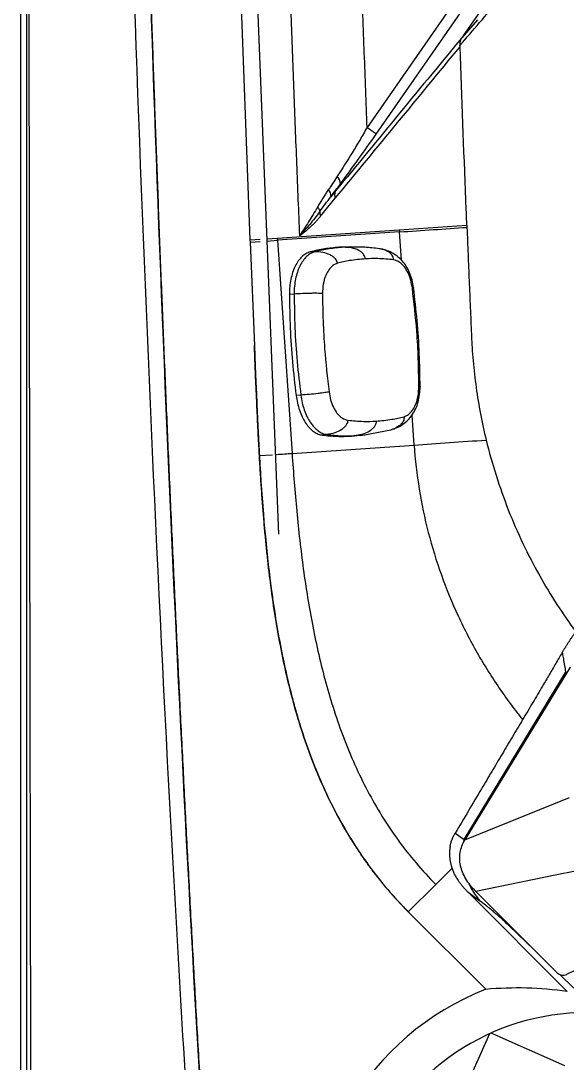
# Model space of a CAD drawing. Extents: x 527 to 611, y 788 to 934.
# Drawn here: x 527.08 to 534.12, y 812.75 to 826.17 of the extents above; entities that cross this region are included whole.
import ezdxf

# ---------------------------------------------------------------- set-up
doc = ezdxf.new("R2010")
doc.units = 0
doc.header["$MEASUREMENT"] = 0
doc.layers.add('1', color=4, linetype='Continuous')
doc.layers.add('GEOMETRY', color=4, linetype='Continuous', lineweight=25)

# ---------------------------------------------------------------- blocks, each defined once
blk = doc.blocks.new('2026_FLASH')
at = {"layer": 'GEOMETRY'}
for p, q in [((0, 2.898), (0, 81.522)), ((3.325, 16.249), (2.834, 28.57)), ((7.522, 25.888), (4.462, 21.487)), ((4.58, 21.401), (7.64, 25.803)), ((5.708, 22.674), (7.799, 25.692)), ((5.886, 22.87), (5.684, 22.641)), ((3.863, 20.343), (4.052, 20.573)), ((4.052, 20.663), (3.995, 20.593)), ((3.301, 20.061), (4.876, 20.169)), ((4.879, 20.14), (3.307, 20.032)), ((4.876, 20.169), (5.747, 20.229)), ((4.904, 19.776), (4.879, 20.14)), ((5.747, 20.229), (5.748, 20.199)), ((2.952, 20.037), (3.083, 20.046)), ((2.952, 20.037), (2.953, 20.007)), ((2.952, 20.037), (2.953, 20.007)), ((2.953, 20.007), (3.086, 20.017)), ((2.953, 20.007), (3.009, 18.676)), ((2.953, 20.007), (3.009, 18.676)), ((3.173, 20.053), (3.301, 20.061)), ((3.174, 20.023), (3.307, 20.032)), ((3.307, 20.032), (3.495, 17.288)), ((3.788, 19.884), (3.728, 19.883)), ((3.732, 19.884), (3.728, 19.883)), ((4.159, 19.943), (4.099, 19.942)), ((4.242, 19.944), (4.159, 19.943)), ((4.242, 19.946), (4.182, 19.945)), ((4.247, 19.944), (4.242, 19.944)), ((4.312, 19.945), (4.247, 19.944)), ((4.63, 19.921), (4.618, 19.924)), ((3.522, 19.34), (3.46, 19.336)), ((3.608, 18.038), (3.546, 18.033)), ((5.067, 17.396), (5.041, 17.782)), ((4.428, 17.527), (4.768, 17.592)), ((4.768, 17.592), (4.783, 17.597)), ((3.876, 17.525), (3.884, 17.523)), ((3.944, 17.53), (3.884, 17.523)), ((4.259, 17.51), (4.372, 17.522)), ((4.32, 17.517), (4.26, 17.51)), ((4.32, 17.517), (4.429, 17.529)), ((4.373, 17.52), (4.433, 17.527)), ((3.495, 17.288), (5.067, 17.396)), ((3.074, 17.259), (3.244, 17.271)), ((7.077, 14.536), (5.722, 12.311)), ((5.712, 12.317), (7.02, 14.467)), ((7.02, 14.467), (7.024, 14.45)), ((5.722, 12.311), (7.07, 12.856)), ((5.597, 12.398), (5.712, 12.317)), ((5.707, 12.285), (5.712, 12.317)), ((5.556, 11.948), (5.346, 11.738)), ((7.443, 11.969), (6.908, 11.859)), ((6.908, 11.859), (5.863, 11.646)), ((5.346, 11.738), (4.993, 11.385)), ((7.039, 10.359), (5.762, 11.636)), ((5.762, 11.636), (5.916, 11.527)), ((5.863, 11.646), (6.909, 10.6)), ((4.993, 11.385), (5.991, 10.386)), ((6.295, 11.201), (6.29, 11.218)), ((6.295, 11.201), (6.615, 10.893)), ((7.555, 10.831), (7.033, 10.577)), ((6.946, 10.575), (7.127, 10.401)), ((6.041, 9.815), (5.513, 8.635)), ((7.008, 9.4), (6.06, 9.823))]:
    blk.add_line(p, q, dxfattribs=at)
for centre, radius, start, end in [((551.204, 42.21), 548.7, 177.68788, 182.31591), ((4.01, 20.758), 0.11, 1.2345, 54.8574), ((3.898, 20.608), 0.0978, 351.4091, 49.1584), ((4.145, 20.618), 0.103, 154.1314, 205.9454), ((6.525, 12.082), 0.824, 204.298, 222.3331), ((7.285, 7.085), 3.546, 111.3956, 338.6046), ((7.285, 7.085), 3, 87.5617, 2.4385)]:
    blk.add_arc(centre, radius, start, end, dxfattribs=at)
for centre, major_axis, ratio, start_param, end_param in [((6.982, 10.665), (0.0964, -0.0404), 0.9218, 4.294781, 5.601805), ((6.079, 5.879), (3.311, 3.311), 0.931411, 0.60718, 0.840409)]:
    blk.add_ellipse(centre, major_axis=major_axis, ratio=ratio, start_param=start_param, end_param=end_param, dxfattribs=at)
for points, knots in [([(0.074, 81.522), (0.074, 81.496), (0.074, 81.471), (0.074, 81.42), (0.074, 81.343), (0.074, 81.164), (0.074, 80.805), (0.074, 80.089), (0.074, 78.655), (0.074, 77.427), (0.074, 74.97), (0.075, 73.332), (0.075, 68.418), (0.075, 65.142), (0.076, 55.314), (0.076, 48.762), (0.076, 35.658), (0.076, 29.106), (0.075, 19.278), (0.075, 16.002), (0.075, 11.088), (0.074, 9.45), (0.074, 6.993), (0.074, 5.765), (0.074, 4.331), (0.074, 3.615), (0.074, 3.256), (0.074, 3.077), (0.074, 3), (0.074, 2.949), (0.074, 2.924), (0.074, 2.898)], [0, 0, 0, 0, 0.000977, 0.000977, 0.001953, 0.003906, 0.007813, 0.015625, 0.03125, 0.0625, 0.0625, 0.125, 0.125, 0.25, 0.25, 0.5, 0.5, 0.75, 0.75, 0.875, 0.875, 0.9375, 0.9375, 0.96875, 0.984375, 0.992188, 0.996094, 0.998047, 0.999023, 0.999023, 1, 1, 1, 1]), ([(0.074, 81.522), (0.074, 81.496), (0.074, 81.471), (0.074, 81.42), (0.074, 81.343), (0.074, 81.164), (0.074, 80.805), (0.074, 80.089), (0.074, 78.655), (0.074, 77.427), (0.074, 74.97), (0.075, 73.332), (0.075, 68.418), (0.075, 65.142), (0.076, 55.314), (0.076, 48.762), (0.076, 35.658), (0.076, 29.106), (0.075, 19.278), (0.075, 16.002), (0.075, 11.088), (0.074, 9.45), (0.074, 6.993), (0.074, 5.765), (0.074, 4.331), (0.074, 3.615), (0.074, 3.256), (0.074, 3.077), (0.074, 3), (0.074, 2.949), (0.074, 2.924), (0.074, 2.898)], [0, 0, 0, 0, 0.000977, 0.000977, 0.001953, 0.003906, 0.007813, 0.015625, 0.03125, 0.0625, 0.0625, 0.125, 0.125, 0.25, 0.25, 0.5, 0.5, 0.75, 0.75, 0.875, 0.875, 0.9375, 0.9375, 0.96875, 0.984375, 0.992188, 0.996094, 0.998047, 0.999023, 0.999023, 1, 1, 1, 1]), ([(2.538, 81.536), (2.523, 81.332), (2.508, 81.127), (2.48, 80.718), (2.466, 80.514), (2.445, 80.207), (2.437, 80.105), (2.423, 79.9), (2.416, 79.798), (2.395, 79.491), (2.325, 78.468), (2.259, 77.445), (2.104, 74.99), (2.008, 73.353), (1.744, 68.439), (1.598, 65.162), (1.425, 60.245), (1.374, 58.605), (1.288, 55.326), (1.252, 53.686), (1.166, 48.767), (1.137, 45.487), (1.137, 38.926), (1.166, 35.645), (1.28, 29.087), (1.367, 25.809), (1.599, 19.255), (1.744, 15.979), (2.008, 11.067), (2.104, 9.43), (2.259, 6.975), (2.312, 6.156), (2.381, 5.133), (2.395, 4.929), (2.416, 4.622), (2.423, 4.52), (2.437, 4.315), (2.445, 4.213), (2.466, 3.906), (2.48, 3.702), (2.508, 3.293), (2.523, 3.088), (2.538, 2.884)], [0, 0, 0, 0, 0.007812, 0.007812, 0.015625, 0.015625, 0.019531, 0.019531, 0.023437, 0.023437, 0.03125, 0.0625, 0.0625, 0.125, 0.125, 0.25, 0.25, 0.3125, 0.3125, 0.375, 0.375, 0.5, 0.5, 0.625, 0.625, 0.75, 0.75, 0.875, 0.875, 0.9375, 0.9375, 0.96875, 0.96875, 0.976562, 0.976562, 0.980469, 0.980469, 0.984375, 0.984375, 0.992187, 0.992187, 1, 1, 1, 1]), ([(2.538, 81.536), (2.508, 81.127), (2.48, 80.718), (2.437, 80.105), (2.423, 79.9), (2.395, 79.491), (2.381, 79.287), (2.312, 78.264), (2.259, 77.445), (2.104, 74.99), (2.008, 73.353), (1.744, 68.439), (1.598, 65.162), (1.367, 58.606), (1.28, 55.326), (1.166, 48.767), (1.137, 45.487), (1.137, 38.926), (1.166, 35.645), (1.28, 29.087), (1.367, 25.809), (1.599, 19.255), (1.744, 15.979), (2.008, 11.067), (2.104, 9.43), (2.259, 6.975), (2.312, 6.156), (2.381, 5.133), (2.395, 4.929), (2.423, 4.52), (2.437, 4.315), (2.48, 3.702), (2.508, 3.293), (2.538, 2.884)], [-0.046955, -0.046955, -0.046955, -0.046955, -0.015709, -0.015709, -0.000086, -0.000086, 0.015537, 0.015537, 0.078029, 0.078029, 0.203013, 0.203013, 0.452981, 0.452981, 0.702949, 0.702949, 0.952918, 0.952918, 1.202886, 1.202886, 1.452854, 1.452854, 1.702822, 1.702822, 1.827806, 1.827806, 1.890298, 1.890298, 1.905921, 1.905921, 1.921544, 1.921544, 1.95279, 1.95279, 1.95279, 1.95279]), ([(0.143, 2.947), (0.143, 2.951), (0.143, 2.954), (0.143, 2.96), (0.143, 2.97), (0.143, 2.992), (0.143, 3.037), (0.143, 3.126), (0.142, 3.305), (0.142, 3.663), (0.14, 4.379), (0.137, 5.81), (0.134, 7.037), (0.129, 9.491), (0.126, 11.127), (0.117, 16.035), (0.112, 19.307), (0.105, 25.851), (0.102, 29.122), (0.099, 35.666), (0.097, 42.21), (0.099, 48.754), (0.102, 55.298), (0.105, 58.569), (0.112, 65.113), (0.117, 68.385), (0.129, 74.929), (0.136, 78.201), (0.143, 81.473)], [0, 0, 0, 0, 0.000122, 0.000122, 0.000244, 0.000488, 0.000977, 0.001953, 0.003906, 0.007812, 0.015625, 0.03125, 0.0625, 0.0625, 0.125, 0.125, 0.25, 0.25, 0.375, 0.375, 0.5, 0.625, 0.625, 0.75, 0.75, 0.875, 0.875, 1, 1, 1, 1]), ([(0.143, 2.947), (0.143, 2.951), (0.143, 2.954), (0.143, 2.96), (0.143, 2.97), (0.143, 2.992), (0.143, 3.037), (0.143, 3.126), (0.142, 3.305), (0.142, 3.663), (0.14, 4.379), (0.137, 5.81), (0.134, 7.037), (0.129, 9.491), (0.126, 11.127), (0.117, 16.035), (0.112, 19.307), (0.105, 25.851), (0.102, 29.122), (0.099, 35.666), (0.097, 42.21), (0.099, 48.754), (0.102, 55.298), (0.105, 58.569), (0.112, 65.113), (0.117, 68.385), (0.129, 74.929), (0.136, 78.201), (0.143, 81.473)], [0, 0, 0, 0, 0.000122, 0.000122, 0.000244, 0.000488, 0.000977, 0.001953, 0.003906, 0.007812, 0.015625, 0.03125, 0.0625, 0.0625, 0.125, 0.125, 0.25, 0.25, 0.375, 0.375, 0.5, 0.625, 0.625, 0.75, 0.75, 0.875, 0.875, 1, 1, 1, 1]), ([(2.585, 79.681), (2.575, 79.526), (2.554, 79.217), (2.524, 78.753), (2.494, 78.289), (2.465, 77.824), (2.436, 77.359), (2.407, 76.895), (2.379, 76.429), (2.351, 75.964), (2.324, 75.499), (2.297, 75.033), (2.27, 74.567), (2.244, 74.101), (2.218, 73.634), (2.193, 73.167), (2.168, 72.7), (2.143, 72.233), (2.118, 71.766), (2.095, 71.298), (2.071, 70.831), (2.048, 70.363), (2.025, 69.894), (2.003, 69.426), (1.981, 68.957), (1.959, 68.488), (1.938, 68.019), (1.917, 67.55), (1.896, 67.08), (1.876, 66.61), (1.857, 66.14), (1.837, 65.67), (1.818, 65.2), (1.8, 64.729), (1.782, 64.258), (1.764, 63.787), (1.747, 63.315), (1.73, 62.844), (1.713, 62.372), (1.697, 61.9), (1.681, 61.428), (1.645, 60.334), (1.593, 58.618), (1.532, 56.278), (1.481, 53.932), (1.424, 50.807), (1.378, 46.899), (1.359, 42.21), (1.378, 37.52), (1.424, 33.612), (1.481, 30.487), (1.532, 28.142), (1.593, 25.801), (1.65, 23.943), (1.695, 22.565), (1.726, 21.666), (1.759, 20.767), (1.793, 19.87), (1.828, 18.974), (1.865, 18.078), (1.903, 17.183), (1.943, 16.289), (1.984, 15.395), (2.026, 14.503), (2.07, 13.611), (2.115, 12.72), (2.161, 11.83), (2.209, 10.941), (2.259, 10.053), (2.31, 9.165), (2.362, 8.278), (2.415, 7.392), (2.47, 6.507), (2.527, 5.623), (2.565, 5.033), (2.585, 4.739)], [0, 0, 0, 0, 0.0061975, 0.0123976, 0.0186003, 0.0248057, 0.0310138, 0.0372245, 0.0434378, 0.0496538, 0.0558725, 0.0620939, 0.0683179, 0.0745447, 0.0807741, 0.0870062, 0.093241, 0.0994785, 0.1057187, 0.1119616, 0.1182072, 0.1244556, 0.1307066, 0.1369604, 0.143217, 0.1494762, 0.1557382, 0.162003, 0.1682705, 0.1745407, 0.1808138, 0.1870895, 0.1933681, 0.1996494, 0.2059335, 0.2122204, 0.21851, 0.2248025, 0.2310977, 0.2373957, 0.2436966, 0.2500002, 0.2811568, 0.3123753, 0.3436562, 0.3750002, 0.4374165, 0.5, 0.5625832, 0.6249998, 0.6563435, 0.6876244, 0.718843, 0.7499998, 0.7620043, 0.7739987, 0.7859829, 0.797957, 0.809921, 0.821875, 0.833819, 0.845753, 0.857677, 0.8695911, 0.8814953, 0.8933897, 0.9052742, 0.9171489, 0.9290138, 0.940869, 0.9527145, 0.9645503, 0.9763765, 0.988193, 1, 1, 1, 1]), ([(2.585, 4.739), (2.175, 10.921), (1.869, 17.163), (1.665, 23.489), (1.664, 23.513), (1.662, 23.561), (1.662, 23.586), (1.659, 23.659), (1.658, 23.707), (1.653, 23.853), (1.65, 23.95), (1.641, 24.242), (1.635, 24.437), (1.617, 25.021), (1.606, 25.41), (1.573, 26.579), (1.553, 27.359), (1.496, 29.702), (1.465, 31.267), (1.439, 32.885), (1.438, 32.933), (1.437, 33.03), (1.436, 33.079), (1.434, 33.225), (1.432, 33.323), (1.428, 33.615), (1.425, 33.81), (1.417, 34.394), (1.412, 34.784), (1.398, 35.955), (1.39, 36.735), (1.372, 39.079), (1.365, 40.643), (1.365, 45.343), (1.39, 48.468), (1.441, 51.632), (1.441, 51.682), (1.443, 51.78), (1.444, 51.829), (1.446, 51.976), (1.448, 52.074), (1.453, 52.368), (1.456, 52.564), (1.467, 53.151), (1.474, 53.543), (1.498, 54.717), (1.515, 55.498), (1.572, 57.841), (1.615, 59.4), (1.666, 60.98), (1.667, 61.005), (1.669, 61.054), (1.67, 61.078), (1.672, 61.152), (1.674, 61.201), (1.678, 61.349), (1.682, 61.447), (1.692, 61.743), (1.698, 61.939), (1.718, 62.529), (1.732, 62.923), (1.775, 64.101), (1.806, 64.886), (1.901, 67.238), (1.971, 68.802), (2.201, 73.484), (2.38, 76.59), (2.585, 79.681)], [0, 0, 0, 0, 0.25, 0.25, 0.250977, 0.250977, 0.251953, 0.251953, 0.253906, 0.253906, 0.257812, 0.257812, 0.265625, 0.265625, 0.28125, 0.28125, 0.3125, 0.3125, 0.375, 0.375, 0.376953, 0.376953, 0.378906, 0.378906, 0.382812, 0.382812, 0.390625, 0.390625, 0.40625, 0.40625, 0.4375, 0.4375, 0.5, 0.5, 0.625, 0.625, 0.626953, 0.626953, 0.628906, 0.628906, 0.632812, 0.632812, 0.640625, 0.640625, 0.65625, 0.65625, 0.6875, 0.6875, 0.75, 0.75, 0.750977, 0.750977, 0.751953, 0.751953, 0.753906, 0.753906, 0.757812, 0.757812, 0.765625, 0.765625, 0.78125, 0.78125, 0.8125, 0.8125, 0.875, 0.875, 1, 1, 1, 1]), ([(3.203, 33.532), (3.205, 33.378), (3.211, 33.069), (3.219, 32.605), (3.227, 32.141), (3.236, 31.678), (3.245, 31.214), (3.255, 30.75), (3.265, 30.287), (3.276, 29.823), (3.287, 29.36), (3.298, 28.896), (3.31, 28.432), (3.322, 27.969), (3.335, 27.505), (3.348, 27.042), (3.361, 26.578), (3.375, 26.115), (3.389, 25.651), (3.403, 25.188), (3.418, 24.724), (3.434, 24.261), (3.45, 23.797), (3.466, 23.334), (3.482, 22.871), (3.499, 22.407), (3.517, 21.944), (3.534, 21.48), (3.553, 21.017), (3.571, 20.554), (3.584, 20.245), (3.59, 20.09)], [0, 0, 0, 0, 0.034484, 0.068969, 0.103452, 0.137936, 0.172419, 0.206902, 0.241385, 0.275868, 0.310351, 0.344833, 0.379315, 0.413798, 0.44828, 0.482762, 0.517244, 0.551726, 0.586208, 0.62069, 0.655172, 0.689654, 0.724136, 0.758619, 0.793101, 0.827584, 0.862067, 0.89655, 0.931033, 0.965516, 1, 1, 1, 1]), ([(4.462, 21.487), (4.456, 21.646), (4.444, 21.965), (4.426, 22.443), (4.408, 22.921), (4.391, 23.399), (4.375, 23.877), (4.358, 24.355), (4.343, 24.833), (4.327, 25.311), (4.312, 25.789), (4.298, 26.267), (4.284, 26.745), (4.27, 27.223), (4.257, 27.701), (4.244, 28.18), (4.232, 28.658), (4.22, 29.136), (4.208, 29.614), (4.197, 30.092), (4.187, 30.571), (4.176, 31.049), (4.167, 31.527), (4.157, 32.005), (4.148, 32.484), (4.143, 32.802), (4.14, 32.962)], [0, 0, 0, 0, 0.041668, 0.083336, 0.125003, 0.16667, 0.208337, 0.250004, 0.29167, 0.333336, 0.375002, 0.416668, 0.458334, 0.5, 0.541666, 0.583332, 0.624998, 0.666664, 0.70833, 0.749996, 0.791663, 0.83333, 0.874997, 0.916664, 0.958332, 1, 1, 1, 1]), ([(5.658, 22.543), (5.825, 22.737), (5.995, 22.933), (6.34, 23.323), (6.516, 23.519), (6.871, 23.908), (7.051, 24.102), (7.325, 24.391), (7.416, 24.487), (7.554, 24.629), (7.6, 24.676), (7.67, 24.745), (7.693, 24.768), (7.728, 24.802), (7.739, 24.813), (7.762, 24.835), (7.774, 24.846), (7.786, 24.857)], [0, 0, 0, 0, 0.25, 0.25, 0.5, 0.5, 0.75, 0.75, 0.875, 0.875, 0.9375, 0.9375, 0.96875, 0.96875, 0.984375, 0.984375, 1, 1, 1, 1]), ([(5.684, 22.641), (5.682, 22.638), (5.679, 22.634), (5.675, 22.627), (5.672, 22.623), (5.668, 22.615), (5.666, 22.611), (5.663, 22.602), (5.662, 22.598), (5.658, 22.585), (5.657, 22.577), (5.656, 22.56), (5.657, 22.552), (5.658, 22.543)], [0, 0, 0, 0, 0.125, 0.125, 0.25, 0.25, 0.375, 0.375, 0.5, 0.5, 0.75, 0.75, 1, 1, 1, 1]), ([(5.684, 22.641), (5.688, 22.646), (5.692, 22.651), (5.698, 22.66), (5.7, 22.662), (5.703, 22.667), (5.704, 22.668), (5.706, 22.671), (5.707, 22.673), (5.708, 22.674)], [0, 0, 0, 0, 0.5, 0.5, 0.75, 0.75, 0.875, 0.875, 1, 1, 1, 1]), ([(5.659, 22.525), (5.659, 22.528), (5.659, 22.531), (5.659, 22.537), (5.658, 22.54), (5.658, 22.543)], [0, 0, 0, 0, 0.5, 0.5, 1, 1, 1, 1]), ([(5.747, 20.229), (5.743, 20.336), (5.712, 21.101), (5.683, 21.866), (5.659, 22.525)], [0.86449124, 0.86449124, 0.86449124, 0.86449124, 0.875, 0.94010512, 0.94010512, 0.94010512, 0.94010512]), ([(4.462, 21.487), (4.446, 21.459), (4.431, 21.432), (4.399, 21.377), (4.383, 21.349), (4.335, 21.268), (4.302, 21.214), (4.205, 21.053), (4.139, 20.95), (4.073, 20.849)], [0, 0, 0, 0, 0.125, 0.125, 0.25, 0.25, 0.5, 0.5, 1, 1, 1, 1]), ([(4.462, 21.487), (4.477, 21.476), (4.492, 21.466), (4.519, 21.446), (4.532, 21.437), (4.553, 21.422), (4.562, 21.415), (4.575, 21.406), (4.579, 21.403), (4.58, 21.401)], [0, 0, 0, 0, 0.25, 0.25, 0.5, 0.5, 0.75, 0.75, 1, 1, 1, 1]), ([(4.12, 20.761), (4.196, 20.863), (4.272, 20.968), (4.425, 21.181), (4.502, 21.29), (4.58, 21.401)], [0, 0, 0, 0, 0.5, 0.5, 1, 1, 1, 1]), ([(3.825, 20.464), (3.786, 20.396), (3.746, 20.331), (3.687, 20.237), (3.667, 20.207), (3.638, 20.162), (3.628, 20.148), (3.609, 20.119), (3.6, 20.105), (3.59, 20.09)], [0, 0, 0, 0, 0.5, 0.5, 0.75, 0.75, 0.875, 0.875, 1, 1, 1, 1]), ([(3.853, 20.404), (3.811, 20.344), (3.767, 20.289), (3.701, 20.211), (3.679, 20.186), (3.634, 20.137), (3.612, 20.113), (3.59, 20.09)], [0, 0, 0, 0, 0.5, 0.5, 0.75, 0.75, 1, 1, 1, 1]), ([(3.853, 20.404), (3.853, 20.413), (3.85, 20.422), (3.841, 20.443), (3.834, 20.453), (3.825, 20.464)], [0, 0, 0, 0, 0.5, 0.5, 1, 1, 1, 1]), ([(3.59, 20.09), (3.597, 20.095), (3.61, 20.104), (3.629, 20.119), (3.648, 20.133), (3.666, 20.148), (3.684, 20.163), (3.702, 20.179), (3.72, 20.194), (3.737, 20.21), (3.754, 20.226), (3.77, 20.242), (3.787, 20.258), (3.803, 20.275), (3.818, 20.292), (3.833, 20.309), (3.848, 20.326), (3.858, 20.338), (3.863, 20.343)], [0, 0, 0, 0, 0.067976, 0.135177, 0.201611, 0.267288, 0.332216, 0.396405, 0.459865, 0.522606, 0.584638, 0.645974, 0.706623, 0.766598, 0.82591, 0.884572, 0.942598, 1, 1, 1, 1]), ([(5.748, 20.199), (5.753, 20.084), (5.762, 19.855), (5.776, 19.511), (5.789, 19.224), (5.798, 18.994), (5.803, 18.871), (5.806, 18.805), (5.807, 18.796)], [0.4903377, 0.4903377, 0.4903377, 0.4903377, 0.6153377, 0.7403377, 0.8653377, 0.9278377, 0.9903377, 1, 1, 1, 1]), ([(3.728, 19.883), (3.71, 19.876), (3.672, 19.863), (3.621, 19.823), (3.574, 19.769), (3.534, 19.701), (3.501, 19.621), (3.478, 19.532), (3.463, 19.436), (3.461, 19.369), (3.46, 19.336)], [0, 0, 0, 0, 0.125114, 0.25021, 0.375201, 0.5, 0.624799, 0.74979, 0.874886, 1, 1, 1, 1]), ([(3.788, 19.884), (3.77, 19.878), (3.733, 19.865), (3.681, 19.824), (3.635, 19.771), (3.595, 19.703), (3.562, 19.624), (3.539, 19.535), (3.524, 19.44), (3.522, 19.373), (3.522, 19.34)], [0, 0, 0, 0, 0.125505, 0.249704, 0.373992, 0.499776, 0.625678, 0.750079, 0.874386, 1, 1, 1, 1]), ([(4.098, 19.942), (4.037, 19.936), (3.914, 19.926), (3.792, 19.898), (3.732, 19.884)], [0, 0, 0, 0, 0.500001, 1, 1, 1, 1]), ([(4.159, 19.943), (4.097, 19.937), (3.973, 19.927), (3.85, 19.898), (3.788, 19.884)], [0, 0, 0, 0, 0.5, 1, 1, 1, 1]), ([(4.079, 19.736), (4.076, 19.746), (4.072, 19.767), (4.052, 19.796), (4.023, 19.823), (3.97, 19.855), (3.889, 19.88), (3.823, 19.883), (3.788, 19.884)], [0, 0, 0, 0, 0.07505, 0.162076, 0.266839, 0.391242, 0.685992, 1, 1, 1, 1]), ([(4.439, 19.793), (4.437, 19.803), (4.434, 19.824), (4.416, 19.854), (4.389, 19.881), (4.338, 19.913), (4.26, 19.939), (4.193, 19.941), (4.159, 19.943)], [0, 0, 0, 0, 0.0750492, 0.1620762, 0.266841, 0.3912457, 0.6859957, 1, 1, 1, 1]), ([(4.618, 19.924), (4.556, 19.931), (4.431, 19.946), (4.308, 19.946), (4.246, 19.946)], [0, 0, 0, 0, 0.499954, 1, 1, 1, 1]), ([(4.804, 19.78), (4.803, 19.79), (4.801, 19.812), (4.785, 19.841), (4.76, 19.868), (4.711, 19.9), (4.662, 19.919), (4.624, 19.922), (4.618, 19.922)], [0, 0, 0, 0, 0.101044, 0.218217, 0.359273, 0.526771, 0.923619, 1, 1, 1, 1]), ([(5.06, 19.423), (5.055, 19.456), (5.044, 19.521), (5.011, 19.613), (4.969, 19.697), (4.916, 19.769), (4.853, 19.828), (4.781, 19.874), (4.711, 19.905), (4.663, 19.914), (4.643, 19.918)], [0, 0, 0, 0, 0.13784, 0.271716, 0.403215, 0.533282, 0.660826, 0.78674, 0.912215, 1, 1, 1, 1]), ([(4.079, 19.736), (4.059, 19.728), (4.019, 19.713), (3.968, 19.657), (3.924, 19.577), (3.893, 19.471), (3.889, 19.388), (3.887, 19.346)], [0, 0, 0, 0, 0.1866606, 0.3733738, 0.5600009, 0.7800108, 1, 1, 1, 1]), ([(4.439, 19.793), (4.371, 19.787), (4.25, 19.777), (4.131, 19.749), (4.079, 19.736)], [0, 0, 0, 0, 0.559986, 1, 1, 1, 1]), ([(4.804, 19.78), (4.736, 19.788), (4.614, 19.8), (4.492, 19.795), (4.439, 19.793)], [0, 0, 0, 0, 0.559986, 1, 1, 1, 1]), ([(5.045, 19.416), (5.039, 19.451), (5.027, 19.522), (4.991, 19.616), (4.941, 19.698), (4.877, 19.76), (4.828, 19.773), (4.804, 19.78)], [0, 0, 0, 0, 0.1868454, 0.373701, 0.5604087, 0.7802215, 1, 1, 1, 1]), ([(3.46, 19.336), (3.463, 19.191), (3.467, 18.901), (3.496, 18.466), (3.53, 18.177), (3.546, 18.033)], [0, 0, 0, 0, 0.333338, 0.666662, 1, 1, 1, 1]), ([(3.887, 19.346), (3.88, 19.346), (3.866, 19.348), (3.832, 19.349), (3.791, 19.35), (3.721, 19.349), (3.627, 19.346), (3.558, 19.342), (3.522, 19.34)], [0, 0, 0, 0, 0.075054, 0.162074, 0.266824, 0.391217, 0.685963, 1, 1, 1, 1]), ([(3.522, 19.34), (3.524, 19.195), (3.528, 18.905), (3.557, 18.47), (3.591, 18.182), (3.608, 18.038)], [0, 0, 0, 0, 0.333331, 0.666669, 1, 1, 1, 1]), ([(3.887, 19.346), (3.889, 19.228), (3.892, 18.991), (3.915, 18.568), (3.95, 18.265), (3.971, 18.081)], [0, 0, 0, 0, 0.280017, 0.560061, 1, 1, 1, 1]), ([(5.059, 19.423), (5.059, 19.422), (5.059, 19.42), (5.05, 19.418), (5.045, 19.416)], [0, 0, 0, 0, 0.476025, 1, 1, 1, 1]), ([(5.129, 18.151), (5.127, 18.269), (5.124, 18.506), (5.101, 18.929), (5.066, 19.231), (5.045, 19.416)], [0, 0, 0, 0, 0.280017, 0.560061, 1, 1, 1, 1]), ([(5.145, 18.146), (5.142, 18.288), (5.138, 18.572), (5.11, 18.999), (5.077, 19.282), (5.06, 19.423)], [0, 0, 0, 0, 0.333327, 0.666675, 1, 1, 1, 1]), ([(5.807, 18.796), (5.809, 18.747), (5.814, 18.641), (5.831, 18.421), (5.864, 18.136), (5.92, 17.796), (5.969, 17.571), (5.996, 17.46)], [0, 0, 0, 0, 0.0528377, 0.1153377, 0.2403377, 0.3653377, 0.4903377, 0.4903377, 0.4903377, 0.4903377]), ([(3.074, 17.259), (3.072, 17.301), (3.067, 17.387), (3.06, 17.52), (3.053, 17.662), (3.046, 17.812), (3.038, 17.996), (3.025, 18.285), (3.015, 18.521), (3.009, 18.676)], [0, 0, 0, 0, 0.088281, 0.182422, 0.282421, 0.38828, 0.5, 0.672107, 1, 1, 1, 1]), ([(3.009, 18.676), (3.025, 18.292), (3.035, 18.056), (3.039, 17.967), (3.039, 17.966), (3.039, 17.965), (3.039, 17.965), (3.039, 17.963), (3.039, 17.962), (3.039, 17.959), (3.039, 17.957), (3.04, 17.95), (3.04, 17.946), (3.04, 17.934), (3.041, 17.925), (3.042, 17.9), (3.043, 17.884), (3.045, 17.835), (3.046, 17.803), (3.051, 17.708), (3.054, 17.646), (3.063, 17.469), (3.068, 17.36), (3.074, 17.259)], [0, 0, 0, 0, 0.5, 0.5, 0.500977, 0.500977, 0.501953, 0.501953, 0.503906, 0.503906, 0.507812, 0.507812, 0.515625, 0.515625, 0.53125, 0.53125, 0.5625, 0.5625, 0.625, 0.625, 0.75, 0.75, 1, 1, 1, 1]), ([(4.796, 17.601), (4.814, 17.608), (4.86, 17.623), (4.925, 17.662), (4.991, 17.717), (5.046, 17.784), (5.09, 17.863), (5.121, 17.951), (5.141, 18.046), (5.143, 18.112), (5.145, 18.146)], [0, 0, 0, 0, 0.084135, 0.210453, 0.337109, 0.465274, 0.595851, 0.727746, 0.861928, 1, 1, 1, 1]), ([(4.938, 17.76), (4.957, 17.768), (4.997, 17.784), (5.048, 17.84), (5.092, 17.919), (5.123, 18.025), (5.127, 18.109), (5.129, 18.151)], [0, 0, 0, 0, 0.1866606, 0.3733738, 0.5600009, 0.7800108, 1, 1, 1, 1]), ([(5.129, 18.151), (5.134, 18.15), (5.144, 18.149), (5.144, 18.147), (5.144, 18.146)], [0, 0, 0, 0, 0.523458, 1, 1, 1, 1]), ([(3.546, 18.033), (3.552, 18.001), (3.562, 17.936), (3.589, 17.844), (3.623, 17.759), (3.664, 17.685), (3.712, 17.623), (3.764, 17.574), (3.819, 17.539), (3.857, 17.529), (3.876, 17.525)], [0, 0, 0, 0, 0.125117, 0.2502166, 0.375217, 0.5000282, 0.6248184, 0.7497946, 0.8748885, 1, 1, 1, 1]), ([(3.971, 18.081), (3.964, 18.079), (3.95, 18.076), (3.917, 18.07), (3.876, 18.065), (3.807, 18.056), (3.713, 18.046), (3.644, 18.041), (3.608, 18.038)], [0, 0, 0, 0, 0.075054, 0.162074, 0.266825, 0.391217, 0.685963, 1, 1, 1, 1]), ([(3.608, 18.038), (3.613, 18.005), (3.623, 17.939), (3.651, 17.847), (3.685, 17.761), (3.728, 17.686), (3.777, 17.624), (3.83, 17.577), (3.886, 17.543), (3.925, 17.535), (3.944, 17.53)], [0, 0, 0, 0, 0.125614, 0.249921, 0.374322, 0.500224, 0.626008, 0.750296, 0.874495, 1, 1, 1, 1]), ([(3.971, 18.081), (3.977, 18.046), (3.989, 17.975), (4.025, 17.881), (4.075, 17.799), (4.139, 17.737), (4.188, 17.723), (4.212, 17.716)], [0, 0, 0, 0, 0.1868454, 0.373701, 0.5604087, 0.7802215, 1, 1, 1, 1]), ([(4.577, 17.704), (4.645, 17.71), (4.766, 17.72), (4.885, 17.748), (4.938, 17.76)], [0, 0, 0, 0, 0.559986, 1, 1, 1, 1]), ([(4.938, 17.76), (4.938, 17.751), (4.939, 17.729), (4.927, 17.698), (4.905, 17.668), (4.861, 17.629), (4.814, 17.603), (4.775, 17.595), (4.768, 17.593)], [0, 0, 0, 0, 0.099501, 0.214886, 0.353791, 0.518734, 0.909523, 1, 1, 1, 1]), ([(4.212, 17.716), (4.211, 17.706), (4.209, 17.685), (4.193, 17.653), (4.168, 17.623), (4.12, 17.584), (4.043, 17.548), (3.978, 17.536), (3.944, 17.53)], [0, 0, 0, 0, 0.075049, 0.162076, 0.266841, 0.391246, 0.685996, 1, 1, 1, 1]), ([(4.212, 17.716), (4.28, 17.709), (4.402, 17.697), (4.524, 17.701), (4.577, 17.704)], [0, 0, 0, 0, 0.559986, 1, 1, 1, 1]), ([(4.577, 17.704), (4.577, 17.694), (4.576, 17.672), (4.562, 17.64), (4.539, 17.61), (4.493, 17.571), (4.418, 17.535), (4.353, 17.523), (4.32, 17.517)], [0, 0, 0, 0, 0.075048, 0.162077, 0.266843, 0.39125, 0.686, 1, 1, 1, 1]), ([(3.884, 17.523), (3.947, 17.517), (4.072, 17.503), (4.197, 17.508), (4.259, 17.51)], [0, 0, 0, 0, 0.499999, 1, 1, 1, 1]), ([(5.996, 17.46), (6.033, 17.307), (6.118, 17.004), (6.276, 16.56), (6.464, 16.127), (6.74, 15.594), (6.981, 15.221), (7.151, 14.991)], [0.2725993, 0.2725993, 0.2725993, 0.2725993, 0.3975993, 0.5225993, 0.6475993, 0.7725993, 1, 1, 1, 1]), ([(5.067, 17.396), (5.081, 17.206), (5.124, 16.827), (5.242, 16.267), (5.41, 15.72), (5.628, 15.191), (5.847, 14.768), (6.045, 14.442), (6.204, 14.205), (6.346, 14.012), (6.435, 13.898), (6.466, 13.86)], [0.1552034, 0.1552034, 0.1552034, 0.1552034, 0.2802034, 0.4052034, 0.5302034, 0.6552034, 0.7802034, 0.8427034, 0.9052034, 0.9677034, 1, 1, 1, 1]), ([(4.993, 11.385), (4.982, 11.395), (4.961, 11.416), (4.93, 11.448), (4.9, 11.48), (4.869, 11.513), (4.839, 11.545), (4.809, 11.578), (4.779, 11.612), (4.75, 11.645), (4.721, 11.679), (4.692, 11.713), (4.664, 11.747), (4.635, 11.782), (4.607, 11.817), (4.58, 11.852), (4.552, 11.888), (4.525, 11.923), (4.498, 11.959), (4.472, 11.996), (4.445, 12.032), (4.419, 12.069), (4.394, 12.106), (4.368, 12.144), (4.343, 12.182), (4.318, 12.22), (4.293, 12.258), (4.269, 12.297), (4.245, 12.335), (4.221, 12.374), (4.198, 12.414), (4.174, 12.454), (4.151, 12.494), (4.129, 12.534), (4.106, 12.574), (4.084, 12.615), (4.011, 12.753), (3.893, 12.996), (3.744, 13.354), (3.612, 13.734), (3.465, 14.237), (3.322, 14.888), (3.234, 15.466), (3.188, 15.857), (3.169, 16.036), (3.15, 16.222), (3.133, 16.415), (3.117, 16.616), (3.101, 16.824), (3.087, 17.039), (3.078, 17.185), (3.074, 17.259)], [0, 0, 0, 0, 0.007028, 0.014057, 0.021088, 0.02812, 0.035155, 0.042193, 0.049234, 0.056279, 0.06333, 0.070385, 0.077446, 0.084513, 0.091587, 0.098669, 0.105758, 0.112856, 0.119963, 0.12708, 0.134206, 0.141343, 0.148491, 0.155651, 0.162823, 0.170007, 0.177205, 0.184416, 0.191642, 0.198882, 0.206138, 0.213409, 0.220697, 0.228001, 0.235322, 0.242662, 0.250019, 0.309304, 0.370595, 0.4341, 0.500006, 0.618862, 0.749979, 0.777214, 0.805592, 0.835116, 0.865788, 0.897611, 0.930586, 0.964715, 1, 1, 1, 1]), ([(3.074, 17.259), (3.108, 16.655), (3.153, 16.13), (3.209, 15.683), (3.209, 15.682), (3.209, 15.679), (3.209, 15.678), (3.21, 15.675), (3.21, 15.673), (3.211, 15.666), (3.212, 15.661), (3.213, 15.648), (3.214, 15.639), (3.218, 15.612), (3.22, 15.594), (3.227, 15.541), (3.232, 15.506), (3.247, 15.401), (3.257, 15.332), (3.288, 15.127), (3.311, 14.994), (3.384, 14.605), (3.439, 14.361), (3.5, 14.129), (3.501, 14.126), (3.502, 14.122), (3.503, 14.12), (3.504, 14.114), (3.505, 14.109), (3.509, 14.096), (3.511, 14.088), (3.518, 14.062), (3.523, 14.046), (3.537, 13.995), (3.547, 13.961), (3.576, 13.861), (3.596, 13.795), (3.658, 13.601), (3.703, 13.474), (3.843, 13.106), (3.948, 12.874), (4.064, 12.653), (4.066, 12.649), (4.07, 12.641), (4.072, 12.637), (4.078, 12.626), (4.082, 12.619), (4.094, 12.596), (4.102, 12.581), (4.127, 12.537), (4.143, 12.508), (4.194, 12.42), (4.228, 12.363), (4.334, 12.193), (4.408, 12.084), (4.64, 11.766), (4.809, 11.568), (4.993, 11.385)], [0, 0, 0, 0, 0.25, 0.25, 0.250488, 0.250488, 0.250977, 0.250977, 0.251953, 0.251953, 0.253906, 0.253906, 0.257812, 0.257812, 0.265625, 0.265625, 0.28125, 0.28125, 0.3125, 0.3125, 0.375, 0.375, 0.5, 0.5, 0.500977, 0.500977, 0.501953, 0.501953, 0.503906, 0.503906, 0.507812, 0.507812, 0.515625, 0.515625, 0.53125, 0.53125, 0.5625, 0.5625, 0.625, 0.625, 0.75, 0.75, 0.751953, 0.751953, 0.753906, 0.753906, 0.757812, 0.757812, 0.765625, 0.765625, 0.78125, 0.78125, 0.8125, 0.8125, 0.875, 0.875, 1, 1, 1, 1]), ([(3.284, 17.274), (3.287, 17.274), (3.363, 17.279), (3.431, 17.284), (3.495, 17.288)], [0, 0, 0, 0, 0.040462, 1, 1, 1, 1]), ([(3.495, 17.288), (3.512, 17.04), (3.551, 16.543), (3.634, 15.799), (3.753, 15.061), (3.92, 14.331), (4.11, 13.737), (4.301, 13.276), (4.464, 12.94), (4.65, 12.615), (4.858, 12.304), (5.089, 12.01), (5.258, 11.826), (5.346, 11.738)], [0, 0, 0, 0, 0.125, 0.25, 0.375, 0.5, 0.625, 0.6875, 0.75, 0.8125, 0.875, 0.9375, 1, 1, 1, 1]), ([(7.151, 14.991), (7.144, 14.982), (7.13, 14.963), (7.11, 14.934), (7.089, 14.905), (7.07, 14.876), (7.05, 14.846), (7.031, 14.816), (7.012, 14.786), (6.994, 14.756), (6.982, 14.735), (6.976, 14.725)], [0, 0, 0, 0, 0.111126, 0.222261, 0.333376, 0.444462, 0.555546, 0.666654, 0.777772, 0.888888, 1, 1, 1, 1]), ([(6.976, 14.725), (6.962, 14.701), (6.935, 14.654), (6.893, 14.583), (6.851, 14.51), (6.809, 14.438), (6.765, 14.364), (6.695, 14.244), (6.595, 14.076), (6.51, 13.933), (6.466, 13.86)], [0, 0, 0, 0, 0.080463, 0.162073, 0.244833, 0.328742, 0.413798, 0.5, 0.743809, 1, 1, 1, 1]), ([(6.976, 14.725), (6.979, 14.704), (6.988, 14.655), (7.001, 14.578), (7.012, 14.515), (7.018, 14.478), (7.02, 14.469), (7.02, 14.467)], [0.93488761, 0.93488761, 0.93488761, 0.93488761, 0.94086714, 0.94867964, 0.95649214, 0.95844526, 0.95910453, 0.95910453, 0.95910453, 0.95910453]), ([(6.466, 13.86), (6.444, 13.823), (6.4, 13.749), (6.334, 13.638), (6.267, 13.526), (6.179, 13.378), (6.069, 13.192), (5.98, 13.043), (5.936, 12.968)], [0, 0, 0, 0, 0.124491, 0.249341, 0.374521, 0.5, 0.748328, 1, 1, 1, 1]), ([(5.936, 12.968), (5.879, 12.873), (5.766, 12.683), (5.654, 12.493), (5.597, 12.398)], [0, 0, 0, 0, 0.5000044, 1, 1, 1, 1]), ([(5.531, 12.225), (5.532, 12.23), (5.534, 12.238), (5.537, 12.251), (5.54, 12.264), (5.543, 12.276), (5.547, 12.289), (5.551, 12.301), (5.556, 12.314), (5.561, 12.326), (5.566, 12.338), (5.571, 12.35), (5.577, 12.363), (5.584, 12.375), (5.59, 12.387), (5.595, 12.394), (5.597, 12.398)], [0, 0, 0, 0, 0.067077, 0.13475, 0.203039, 0.271964, 0.341543, 0.411794, 0.482734, 0.554381, 0.626752, 0.699861, 0.773726, 0.848361, 0.923781, 1, 1, 1, 1]), ([(5.531, 12.225), (5.531, 12.221), (5.529, 12.212), (5.527, 12.198), (5.526, 12.184), (5.524, 12.17), (5.524, 12.156), (5.523, 12.142), (5.523, 12.127), (5.524, 12.113), (5.525, 12.098), (5.526, 12.084), (5.527, 12.069), (5.53, 12.054), (5.532, 12.039), (5.535, 12.024), (5.538, 12.009), (5.542, 11.994), (5.546, 11.978), (5.551, 11.963), (5.554, 11.953), (5.556, 11.948)], [0, 0, 0, 0, 0.052637, 0.105279, 0.157921, 0.210561, 0.263196, 0.315825, 0.36845, 0.421071, 0.473691, 0.526314, 0.578942, 0.631573, 0.684206, 0.736839, 0.789473, 0.842106, 0.894738, 0.947369, 1, 1, 1, 1]), ([(5.863, 11.646), (5.838, 11.672), (5.789, 11.724), (5.732, 11.809), (5.689, 11.895), (5.663, 11.982), (5.652, 12.068), (5.659, 12.152), (5.681, 12.236), (5.708, 12.285), (5.722, 12.311)], [0, 0, 0, 0, 0.127804, 0.249051, 0.366383, 0.482705, 0.600436, 0.724414, 0.856966, 1, 1, 1, 1]), ([(5.712, 12.317), (5.712, 12.317), (5.714, 12.313), (5.717, 12.309), (5.719, 12.305)], [0, 0, 0, 0, 0.00011, 1, 1, 1, 1]), ([(5.762, 11.636), (5.758, 11.64), (5.75, 11.649), (5.738, 11.661), (5.726, 11.674), (5.715, 11.686), (5.704, 11.699), (5.693, 11.712), (5.683, 11.724), (5.673, 11.737), (5.663, 11.75), (5.654, 11.763), (5.645, 11.776), (5.634, 11.792), (5.622, 11.811), (5.608, 11.834), (5.596, 11.857), (5.584, 11.879), (5.574, 11.902), (5.564, 11.925), (5.559, 11.94), (5.556, 11.948)], [0, 0, 0, 0, 0.045074, 0.089712, 0.133926, 0.17773, 0.221138, 0.264163, 0.306822, 0.349128, 0.391098, 0.432746, 0.474089, 0.515143, 0.585747, 0.655749, 0.72524, 0.794314, 0.863067, 0.931596, 1, 1, 1, 1]), ([(5.916, 11.527), (5.937, 11.512), (5.961, 11.494), (6.001, 11.463), (6.015, 11.451), (6.044, 11.427), (6.06, 11.415), (6.092, 11.387), (6.108, 11.373), (6.134, 11.35), (6.143, 11.342), (6.161, 11.326), (6.17, 11.318), (6.216, 11.276), (6.255, 11.24), (6.295, 11.201)], [0, 0, 0, 0, 0.25, 0.25, 0.375, 0.375, 0.5, 0.5, 0.625, 0.625, 0.6875, 0.6875, 0.75, 0.75, 1, 1, 1, 1])]:
    blk.add_open_spline(points, degree=3, knots=knots, dxfattribs=at)
for points in [[(5.708, 22.674), (5.156, 22.003), (4.604, 21.333), (4.052, 20.663)], [(4.052, 20.573), (4.588, 21.223), (5.123, 21.874), (5.659, 22.525)], [(4.073, 20.849), (4.036, 20.792), (3.999, 20.736), (3.962, 20.682)], [(3.962, 20.682), (3.913, 20.61), (3.868, 20.537), (3.825, 20.464)], [(3.995, 20.593), (4.036, 20.648), (4.078, 20.704), (4.12, 20.761)], [(3.853, 20.404), (3.899, 20.467), (3.946, 20.531), (3.995, 20.593)], [(3.853, 20.404), (3.851, 20.385), (3.854, 20.364), (3.863, 20.343)], [(4.876, 20.169), (4.876, 20.164), (4.878, 20.155), (4.879, 20.145), (4.879, 20.14)], [(4.879, 20.14), (5.024, 20.15), (5.314, 20.169), (5.604, 20.189), (5.748, 20.199)], [(3.301, 20.061), (3.301, 20.056), (3.304, 20.047), (3.307, 20.037), (3.307, 20.032)], [(3.944, 17.53), (4.007, 17.524), (4.132, 17.51), (4.257, 17.515), (4.32, 17.517)], [(5.067, 17.396), (5.216, 17.406), (5.522, 17.427), (5.838, 17.449), (5.996, 17.46)]]:
    blk.add_open_spline(points, degree=3, dxfattribs=at)

msp = doc.modelspace()

# ---------------------------------------------------------------- block references
at = {"layer": '1'}
msp.add_blockref('2026_FLASH', (527.079, 803.314), dxfattribs=at)

doc.saveas('drawing.dxf')
